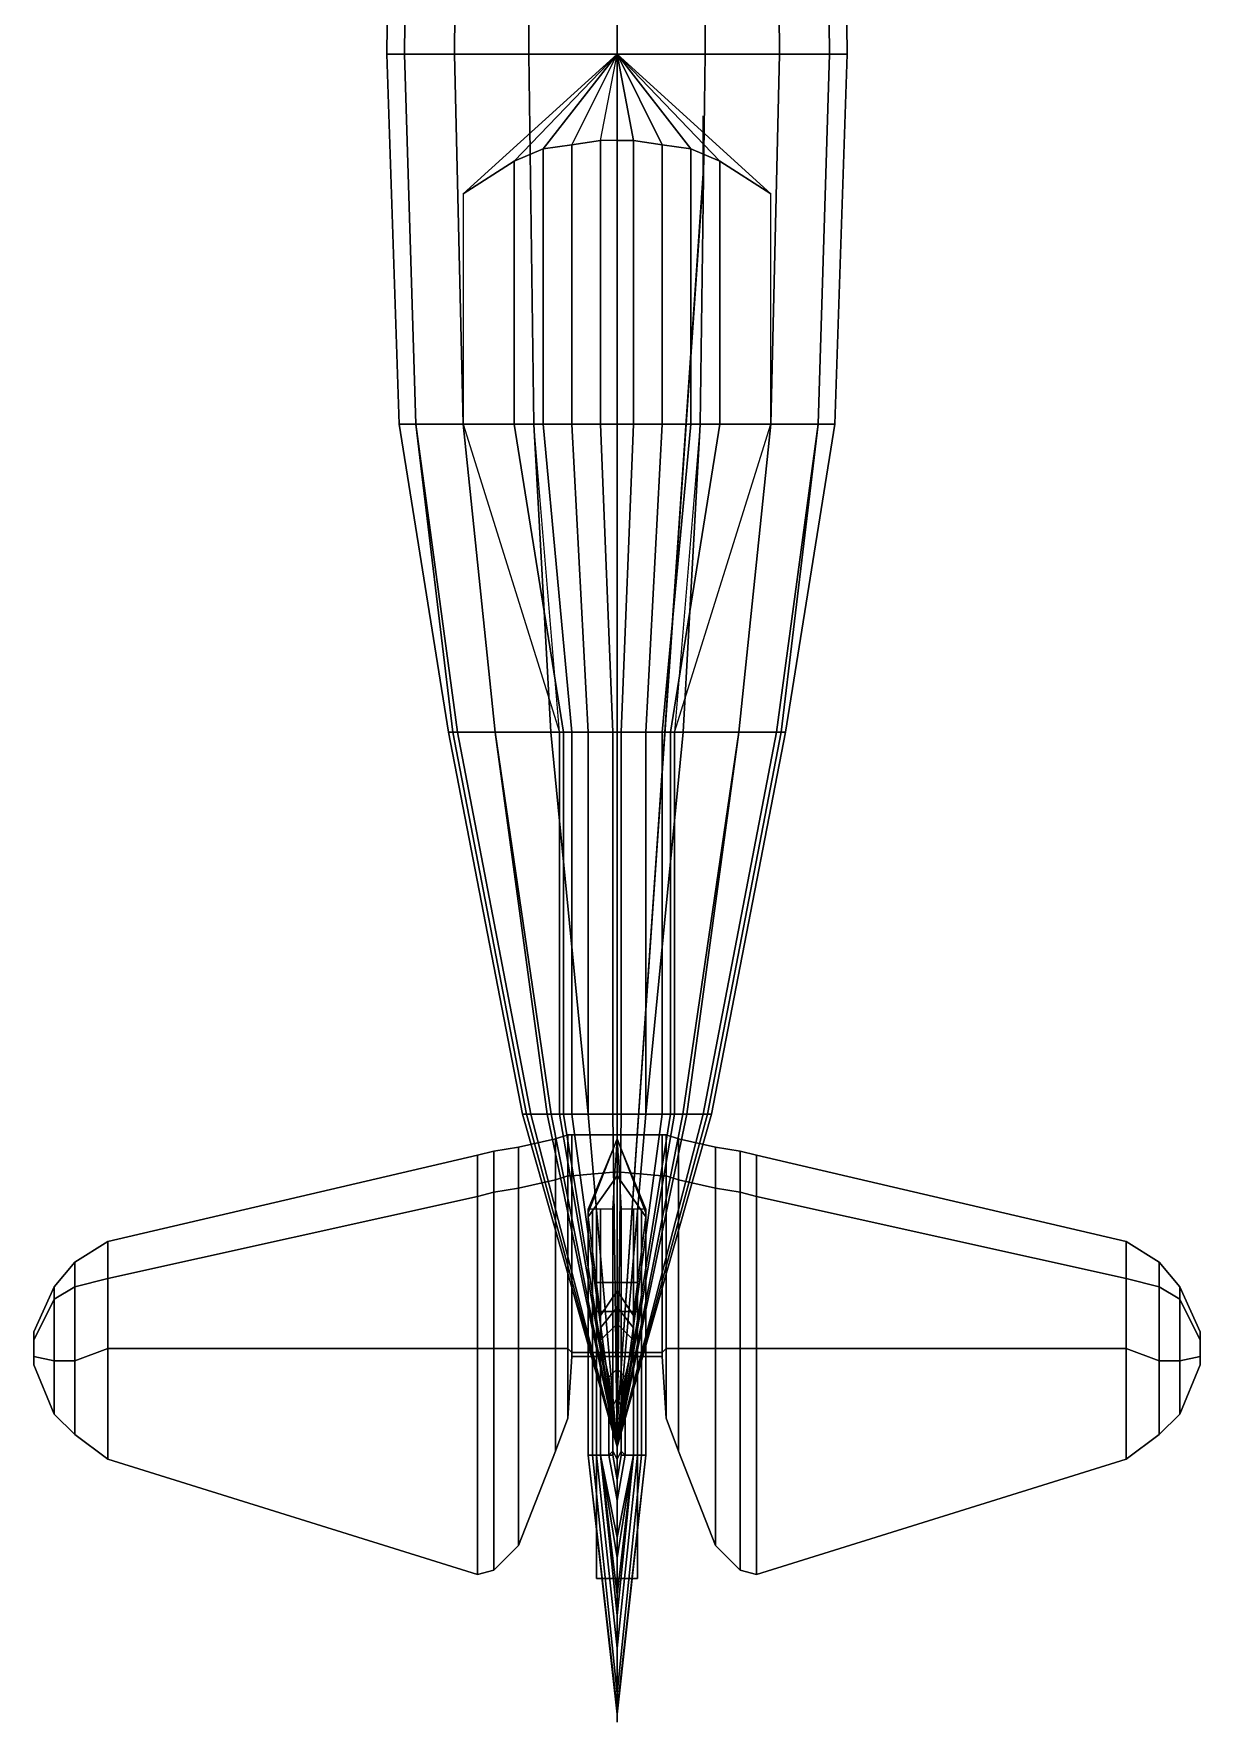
# Model space of a CAD drawing. Header units: millimetres. Extents: x -4.4 to 4.4, y -3.7 to 20.
# Drawn here: x -1.42 to 1.42, y -3.69 to 0.42 of the extents above; entities that cross this region are included whole.
import ezdxf

# ---------------------------------------------------------------- set-up
doc = ezdxf.new("R2010")
doc.units = ezdxf.units.MM
doc.layers.add('w1', color=5, linetype='Continuous')
doc.layers.add('wing2', color=5, linetype='Continuous')

msp = doc.modelspace()

# ---------------------------------------------------------------- linework, layer by layer
for points in [[(-0.4989, 2.13, 0.2066), (-0.54, 2.13), (-0.56, 0.37), (-0.5174, 0.37, 0.2143)], [(-0.54, 2.13), (-0.4989, 2.13, -0.2066), (-0.5174, 0.37, -0.2143), (-0.56, 0.37)], [(-0.3818, 2.13, 0.3818), (-0.4989, 2.13, 0.2066), (-0.5174, 0.37, 0.2143), (-0.396, 0.37, 0.396)], [(-0.4989, 2.13, -0.2066), (-0.3818, 2.13, -0.3818), (-0.396, 0.37, -0.396), (-0.5174, 0.37, -0.2143)], [(-0.2066, 2.13, 0.4989), (-0.3818, 2.13, 0.3818), (-0.396, 0.37, 0.396), (-0.2143, 0.37, 0.5174)], [(-0.3818, 2.13, -0.3818), (-0.2066, 2.13, -0.4989), (-0.2143, 0.37, -0.5174), (-0.396, 0.37, -0.396)], [(0, 2.13, 0.54), (-0.2066, 2.13, 0.4989), (-0.2143, 0.37, 0.5174), (0, 0.37, 0.56)], [(-0.2066, 2.13, -0.4989), (0, 2.13, -0.54), (0, 0.37, -0.56), (-0.2143, 0.37, -0.5174)], [(0.2066, 2.13, 0.4989), (0, 2.13, 0.54), (0, 0.37, 0.56), (0.2143, 0.37, 0.5174)], [(0, 2.13, -0.54), (0.2066, 2.13, -0.4989), (0.2143, 0.37, -0.5174), (0, 0.37, -0.56)], [(0.3818, 2.13, 0.3818), (0.2066, 2.13, 0.4989), (0.2143, 0.37, 0.5174), (0.396, 0.37, 0.396)], [(0.2066, 2.13, -0.4989), (0.3818, 2.13, -0.3818), (0.396, 0.37, -0.396), (0.2143, 0.37, -0.5174)], [(0.4989, 2.13, 0.2066), (0.3818, 2.13, 0.3818), (0.396, 0.37, 0.396), (0.5174, 0.37, 0.2143)], [(0.3818, 2.13, -0.3818), (0.4989, 2.13, -0.2066), (0.5174, 0.37, -0.2143), (0.396, 0.37, -0.396)], [(0.54, 2.13), (0.4989, 2.13, 0.2066), (0.5174, 0.37, 0.2143), (0.56, 0.37)], [(0.4989, 2.13, -0.2066), (0.54, 2.13), (0.56, 0.37), (0.5174, 0.37, -0.2143)], [(-0.53, -0.53, 0.1), (-0.4897, -0.53, 0.3028), (-0.5174, 0.37, 0.2143), (-0.56, 0.37)], [(-0.4897, -0.53, -0.1028), (-0.53, -0.53, 0.1), (-0.56, 0.37), (-0.5174, 0.37, -0.2143)], [(-0.4897, -0.53, 0.3028), (-0.3748, -0.53, 0.4748), (-0.396, 0.37, 0.396), (-0.5174, 0.37, 0.2143)], [(-0.3748, -0.53, -0.2748), (-0.4897, -0.53, -0.1028), (-0.5174, 0.37, -0.2143), (-0.396, 0.37, -0.396)], [(-0.3748, -0.53, 0.4748), (-0.2028, -0.53, 0.5897), (-0.2143, 0.37, 0.5174), (-0.396, 0.37, 0.396)], [(-0.2028, -0.53, -0.3897), (-0.3748, -0.53, -0.2748), (-0.396, 0.37, -0.396), (-0.2143, 0.37, -0.5174)], [(-0.2028, -0.53, 0.5897), (0, -0.53, 0.63), (0, 0.37, 0.56), (-0.2143, 0.37, 0.5174)], [(0, -0.53, -0.43), (-0.2028, -0.53, -0.3897), (-0.2143, 0.37, -0.5174), (0, 0.37, -0.56)], [(0, -0.53, 0.63), (0.2028, -0.53, 0.5897), (0.2143, 0.37, 0.5174), (0, 0.37, 0.56)], [(0.2028, -0.53, -0.3897), (0, -0.53, -0.43), (0, 0.37, -0.56), (0.2143, 0.37, -0.5174)], [(0.2028, -0.53, 0.5897), (0.3748, -0.53, 0.4748), (0.396, 0.37, 0.396), (0.2143, 0.37, 0.5174)], [(0.3748, -0.53, -0.2748), (0.2028, -0.53, -0.3897), (0.2143, 0.37, -0.5174), (0.396, 0.37, -0.396)], [(0.3748, -0.53, 0.4748), (0.4897, -0.53, 0.3028), (0.5174, 0.37, 0.2143), (0.396, 0.37, 0.396)], [(0.4897, -0.53, -0.1028), (0.3748, -0.53, -0.2748), (0.396, 0.37, -0.396), (0.5174, 0.37, -0.2143)], [(0.4897, -0.53, 0.3028), (0.53, -0.53, 0.1), (0.56, 0.37), (0.5174, 0.37, 0.2143)], [(0.53, -0.53, 0.1), (0.4897, -0.53, -0.1028), (0.5174, 0.37, -0.2143), (0.56, 0.37)], [(0.21, 0.22, 0.49), (0.21, 0.17, 0.49), (0.21, 0.07, 1.18), (0.21, 0.11, 1.18)], [(0.21, 0.11, 1.18), (0.21, 0.07, 1.18), (0.21, 0.17, 0.49), (0.21, 0.22, 0.49)], [(0, -2.97, 1.42), (0, -2.97, 1.43), (0.21, 0.07, 1.17), (0.21, 0.08, 1.15)], [(0.21, 0.08, 1.15), (0.21, 0.07, 1.17), (0, -2.97, 1.43), (0, -2.97, 1.42)], [(-0.41, -1.28, 0.16), (-0.388, -1.28, 0.2907), (-0.4897, -0.53, 0.3028), (-0.53, -0.53, 0.1)], [(-0.4, -1.28, -0.0307), (-0.41, -1.28, 0.16), (-0.53, -0.53, 0.1), (-0.4897, -0.53, -0.1028)], [(-0.388, -1.28, 0.2907), (-0.297, -1.28, 0.48), (-0.3748, -0.53, 0.4748), (-0.4897, -0.53, 0.3028)], [(-0.297, -1.28, -0.2), (-0.4, -1.28, -0.0307), (-0.4897, -0.53, -0.1028), (-0.3748, -0.53, -0.2748)], [(-0.297, -1.28, 0.48), (-0.14, -1.28, 0.63), (-0.2028, -0.53, 0.5897), (-0.3748, -0.53, 0.4748)], [(-0.1607, -1.28, -0.3), (-0.297, -1.28, -0.2), (-0.3748, -0.53, -0.2748), (-0.2028, -0.53, -0.3897)], [(0, -1.28, -0.33), (-0.1607, -1.28, -0.3), (-0.2028, -0.53, -0.3897), (0, -0.53, -0.43)], [(0, -0.53, -0.43), (0.2028, -0.53, -0.3897), (0.1607, -1.28, -0.3), (0, -1.28, -0.33)], [(0.3748, -0.53, 0.4748), (0.2028, -0.53, 0.5897), (0.14, -1.28, 0.63), (0.297, -1.28, 0.48)], [(0.2028, -0.53, -0.3897), (0.3748, -0.53, -0.2748), (0.297, -1.28, -0.2), (0.1607, -1.28, -0.3)], [(0.3748, -0.53, -0.2748), (0.4897, -0.53, -0.1028), (0.4, -1.28, -0.0307), (0.297, -1.28, -0.2)], [(0.4897, -0.53, 0.3028), (0.3748, -0.53, 0.4748), (0.297, -1.28, 0.48), (0.388, -1.28, 0.2907)], [(0.53, -0.53, 0.1), (0.4897, -0.53, 0.3028), (0.388, -1.28, 0.2907), (0.41, -1.28, 0.16)], [(0.4897, -0.53, -0.1028), (0.53, -0.53, 0.1), (0.41, -1.28, 0.16), (0.4, -1.28, -0.0307)], [(-0.23, -2.21, 0.01), (-0.21, -2.21, 0.12), (-0.388, -1.28, 0.2907), (-0.41, -1.28, 0.16)], [(-0.22, -2.21, -0.0507), (-0.23, -2.21, 0.01), (-0.41, -1.28, 0.16), (-0.4, -1.28, -0.0307)], [(-0.16, -2.21, -0.15), (-0.22, -2.21, -0.0507), (-0.4, -1.28, -0.0307), (-0.297, -1.28, -0.2)], [(-0.21, -2.21, 0.12), (-0.17, -2.21, 0.25), (-0.297, -1.28, 0.48), (-0.388, -1.28, 0.2907)], [(-0.07, -2.21, -0.2), (-0.16, -2.21, -0.15), (-0.297, -1.28, -0.2), (-0.1607, -1.28, -0.3)], [(-0.17, -2.21, 0.25), (-0.14, -2.21, 0.35), (-0.14, -1.28, 0.63), (-0.297, -1.28, 0.48)], [(0, -2.21, -0.21), (-0.07, -2.21, -0.2), (-0.1607, -1.28, -0.3), (0, -1.28, -0.33)], [(0, -1.28, -0.33), (0.1607, -1.28, -0.3), (0.07, -2.21, -0.2), (0, -2.21, -0.21)], [(0.1607, -1.28, -0.3), (0.297, -1.28, -0.2), (0.16, -2.21, -0.15), (0.07, -2.21, -0.2)], [(0.297, -1.28, 0.48), (0.14, -1.28, 0.63), (0.14, -2.21, 0.35), (0.17, -2.21, 0.25)], [(0.297, -1.28, -0.2), (0.4, -1.28, -0.0307), (0.22, -2.21, -0.0507), (0.16, -2.21, -0.15)], [(0.388, -1.28, 0.2907), (0.297, -1.28, 0.48), (0.17, -2.21, 0.25), (0.21, -2.21, 0.12)], [(0.41, -1.28, 0.16), (0.388, -1.28, 0.2907), (0.21, -2.21, 0.12), (0.23, -2.21, 0.01)], [(0.4, -1.28, -0.0307), (0.41, -1.28, 0.16), (0.23, -2.21, 0.01), (0.22, -2.21, -0.0507)], [(0, -3.02, 0.08), (0, -3.02, 0.12), (-0.21, -2.21, 0.12), (-0.23, -2.21, 0.01)], [(0, -3.02, 0.04), (0, -3.02, 0.08), (-0.23, -2.21, 0.01), (-0.22, -2.21, -0.0507)], [(0, -3.02, -0.02), (0, -3.02, 0.04), (-0.22, -2.21, -0.0507), (-0.16, -2.21, -0.15)], [(0, -3.02, 0.12), (0, -3.02, 0.18), (-0.17, -2.21, 0.25), (-0.21, -2.21, 0.12)], [(0, -3.02, 0.18), (0, -3.02, 0.26), (-0.14, -2.21, 0.35), (-0.17, -2.21, 0.25)], [(0, -3.02, -0.09), (0, -3.02, -0.02), (-0.16, -2.21, -0.15), (-0.07, -2.21, -0.2)], [(0, -3.02, -0.1), (0, -3.02, -0.09), (-0.07, -2.21, -0.2), (0, -2.21, -0.21)], [(0.21, -2.21, 0.12), (0.17, -2.21, 0.25), (0, -3.02, 0.18), (0, -3.02, 0.12)], [(0.16, -2.21, -0.15), (0.22, -2.21, -0.0507), (0, -3.02, 0.04), (0, -3.02, -0.02)], [(0, -2.21, -0.21), (0.07, -2.21, -0.2), (0, -3.02, -0.09), (0, -3.02, -0.1)], [(0.07, -2.21, -0.2), (0.16, -2.21, -0.15), (0, -3.02, -0.02), (0, -3.02, -0.09)], [(0.23, -2.21, 0.01), (0.21, -2.21, 0.12), (0, -3.02, 0.12), (0, -3.02, 0.08)], [(0.22, -2.21, -0.0507), (0.23, -2.21, 0.01), (0, -3.02, 0.08), (0, -3.02, 0.04)], [(0.17, -2.21, 0.25), (0.14, -2.21, 0.35), (0, -3.02, 0.26), (0, -3.02, 0.18)], [(0, -2.27, 0.48), (0, -2.27, 0.4), (-0.07, -2.44, 0.4), (-0.07, -2.45, 0.48)], [(0, -2.36, 0.5), (0, -2.27, 0.48), (-0.07, -2.45, 0.48), (-0.07, -2.46, 0.5)], [(0, -2.27, -0.12), (0, -3.1, -0.12), (-0.01, -3.04, -0.12), (-0.01, -2.44, -0.12)], [(0.01, -2.44, -0.12), (0.01, -3.04, -0.12), (0, -3.1, -0.12), (0, -2.27, -0.12)], [(0.07, -2.46, 0.5), (0.07, -2.45, 0.48), (0, -2.27, 0.48), (0, -2.36, 0.5)], [(0.07, -2.45, 0.48), (0.07, -2.44, 0.4), (0, -2.27, 0.4), (0, -2.27, 0.48)], [(0, -2.64, 1.15), (0, -2.36, 0.5), (-0.07, -2.46, 0.5), (-0.04, -2.7, 1.15)], [(0.04, -2.7, 1.15), (0.07, -2.46, 0.5), (0, -2.36, 0.5), (0, -2.64, 1.15)], [(-0.06, -2.44, 0.21), (-0.06, -3.04, 0.21), (-0.07, -3.04, 0.4), (-0.07, -2.44, 0.4)], [(-0.07, -2.44, 0.4), (-0.07, -3.04, 0.4), (-0.07, -3.04, 0.48), (-0.07, -2.45, 0.48)], [(-0.07, -2.45, 0.48), (-0.07, -3.04, 0.48), (-0.07, -3.04, 0.5), (-0.07, -2.46, 0.5)], [(-0.07, -2.46, 0.5), (-0.07, -3.04, 0.5), (-0.04, -3.04, 1.15), (-0.04, -2.7, 1.15)], [(-0.05, -2.44, 0.08), (-0.05, -3.04, 0.08), (-0.06, -3.04, 0.21), (-0.06, -2.44, 0.21)], [(-0.04, -2.44, 0.02), (-0.04, -3.04, 0.02), (-0.05, -3.04, 0.08), (-0.05, -2.44, 0.08)], [(-0.01, -2.44, -0.12), (-0.01, -3.04, -0.12), (-0.04, -3.04, 0.02), (-0.04, -2.44, 0.02)], [(0.04, -3.04, 0.02), (0.01, -3.04, -0.12), (0.01, -2.44, -0.12), (0.04, -2.44, 0.02)], [(0.05, -3.04, 0.08), (0.04, -3.04, 0.02), (0.04, -2.44, 0.02), (0.05, -2.44, 0.08)], [(0.04, -3.04, 1.15), (0.07, -3.04, 0.5), (0.07, -2.46, 0.5), (0.04, -2.7, 1.15)], [(0.06, -3.04, 0.21), (0.05, -3.04, 0.08), (0.05, -2.44, 0.08), (0.06, -2.44, 0.21)], [(0.07, -3.04, 0.4), (0.06, -3.04, 0.21), (0.06, -2.44, 0.21), (0.07, -2.44, 0.4)], [(0.07, -3.04, 0.48), (0.07, -3.04, 0.4), (0.07, -2.44, 0.4), (0.07, -2.45, 0.48)], [(0.07, -3.04, 0.5), (0.07, -3.04, 0.48), (0.07, -2.45, 0.48), (0.07, -2.46, 0.5)], [(-0.05, -2.62, -0.34), (-0.05, -2.69, -0.4), (0.05, -2.69, -0.4), (0.05, -2.62, -0.34)], [(0.05, -2.62, -0.34), (0.05, -2.69, -0.4), (-0.05, -2.69, -0.4), (-0.05, -2.62, -0.34)], [(0, -2.85, -0.36), (0, -2.9, -0.34), (0, -2.69, -0.14), (0, -2.63, -0.15)], [(0, -2.63, -0.15), (0, -2.69, -0.14), (0, -2.9, -0.34), (0, -2.85, -0.36)], [(0, -2.68, 1.24), (0, -2.64, 1.15), (-0.04, -2.7, 1.15), (-0.04, -2.73, 1.24)], [(0.04, -2.73, 1.24), (0.04, -2.7, 1.15), (0, -2.64, 1.15), (0, -2.68, 1.24)], [(0.05, -2.69, -0.4), (0.05, -3.34, -0.22), (-0.05, -3.34, -0.22), (-0.05, -2.69, -0.4)], [(-0.05, -2.69, -0.4), (-0.05, -3.34, -0.22), (0.05, -3.34, -0.22), (0.05, -2.69, -0.4)], [(0, -2.72, 1.29), (0, -2.68, 1.24), (-0.04, -2.73, 1.24), (-0.04, -2.76, 1.29)], [(-0.04, -2.7, 1.15), (-0.04, -3.04, 1.15), (-0.04, -3.04, 1.24), (-0.04, -2.73, 1.24)], [(0.04, -2.76, 1.29), (0.04, -2.73, 1.24), (0, -2.68, 1.24), (0, -2.72, 1.29)], [(0.04, -3.04, 1.24), (0.04, -3.04, 1.15), (0.04, -2.7, 1.15), (0.04, -2.73, 1.24)], [(0, -2.83, 1.36), (0, -2.72, 1.29), (-0.04, -2.76, 1.29), (-0.02, -2.85, 1.36)], [(-0.04, -2.73, 1.24), (-0.04, -3.04, 1.24), (-0.04, -3.04, 1.29), (-0.04, -2.76, 1.29)], [(0.02, -2.85, 1.36), (0.04, -2.76, 1.29), (0, -2.72, 1.29), (0, -2.83, 1.36)], [(0.04, -3.04, 1.29), (0.04, -3.04, 1.24), (0.04, -2.73, 1.24), (0.04, -2.76, 1.29)], [(-0.04, -2.76, 1.29), (-0.04, -3.04, 1.29), (-0.02, -3.04, 1.36), (-0.02, -2.85, 1.36)], [(0.02, -3.04, 1.36), (0.04, -3.04, 1.29), (0.04, -2.76, 1.29), (0.02, -2.85, 1.36)], [(0, -2.9, 1.39), (0, -2.83, 1.36), (-0.02, -2.85, 1.36), (-0.01, -2.92, 1.39)], [(0.01, -2.92, 1.39), (0.02, -2.85, 1.36), (0, -2.83, 1.36), (0, -2.9, 1.39)], [(-0.02, -2.85, 1.36), (-0.02, -3.04, 1.36), (-0.01, -3.03, 1.39), (-0.01, -2.92, 1.39)], [(0, -2.86, -0.12), (0, -2.9, -0.12), (0, -2.87, -0.33), (0, -2.85, -0.35)], [(0, -2.85, -0.35), (0, -2.87, -0.33), (0, -2.9, -0.12), (0, -2.86, -0.12)], [(0.01, -3.03, 1.39), (0.02, -3.04, 1.36), (0.02, -2.85, 1.36), (0.01, -2.92, 1.39)], [(-0.01, -2.92, 1.39), (-0.01, -3.03, 1.39), (0, -3.05, 1.39), (0, -2.9, 1.39)], [(0, -2.9, 1.39), (0, -3.05, 1.39), (0.01, -3.03, 1.39), (0.01, -2.92, 1.39)], [(0, -2.95, 1.39), (0, -2.99, 1.39), (0, -2.99, 1.44), (0, -2.95, 1.44)], [(0, -2.95, 1.44), (0, -2.99, 1.44), (0, -2.99, 1.39), (0, -2.95, 1.39)], [(-0.07, -3.04, 0.4), (-0.06, -3.04, 0.21), (0, -3.62, 0.21), (0, -3.67, 0.4)], [(-0.07, -3.04, 0.48), (-0.07, -3.04, 0.4), (0, -3.67, 0.4), (0, -3.67, 0.48)], [(-0.07, -3.04, 0.5), (-0.07, -3.04, 0.48), (0, -3.67, 0.48), (0, -3.66, 0.5)], [(-0.04, -3.04, 1.15), (-0.07, -3.04, 0.5), (0, -3.66, 0.5), (0, -3.38, 1.15)], [(-0.06, -3.04, 0.21), (-0.05, -3.04, 0.08), (0, -3.51, 0.08), (0, -3.62, 0.21)], [(-0.05, -3.04, 0.08), (-0.04, -3.04, 0.02), (0, -3.43, 0.02), (0, -3.51, 0.08)], [(-0.04, -3.04, 0.02), (-0.01, -3.04, -0.12), (0, -3.1, -0.12), (0, -3.43, 0.02)], [(-0.04, -3.04, 1.24), (-0.04, -3.04, 1.15), (0, -3.38, 1.15), (0, -3.29, 1.24)], [(-0.04, -3.04, 1.29), (-0.04, -3.04, 1.24), (0, -3.29, 1.24), (0, -3.24, 1.29)], [(-0.02, -3.04, 1.36), (-0.04, -3.04, 1.29), (0, -3.24, 1.29), (0, -3.15, 1.36)], [(-0.01, -3.03, 1.39), (-0.02, -3.04, 1.36), (0, -3.15, 1.36), (0, -3.05, 1.39)], [(0, -3.05, 1.39), (0, -3.15, 1.36), (0.02, -3.04, 1.36), (0.01, -3.03, 1.39)], [(0, -3.38, 1.15), (0, -3.66, 0.5), (0.07, -3.04, 0.5), (0.04, -3.04, 1.15)], [(0, -3.67, 0.4), (0, -3.62, 0.21), (0.06, -3.04, 0.21), (0.07, -3.04, 0.4)], [(0, -3.51, 0.08), (0, -3.43, 0.02), (0.04, -3.04, 0.02), (0.05, -3.04, 0.08)], [(0, -3.43, 0.02), (0, -3.1, -0.12), (0.01, -3.04, -0.12), (0.04, -3.04, 0.02)], [(0, -3.62, 0.21), (0, -3.51, 0.08), (0.05, -3.04, 0.08), (0.06, -3.04, 0.21)], [(0, -3.66, 0.5), (0, -3.67, 0.48), (0.07, -3.04, 0.48), (0.07, -3.04, 0.5)], [(0, -3.67, 0.48), (0, -3.67, 0.4), (0.07, -3.04, 0.4), (0.07, -3.04, 0.48)], [(0, -3.24, 1.29), (0, -3.29, 1.24), (0.04, -3.04, 1.24), (0.04, -3.04, 1.29)], [(0, -3.29, 1.24), (0, -3.38, 1.15), (0.04, -3.04, 1.15), (0.04, -3.04, 1.24)], [(0, -3.15, 1.36), (0, -3.24, 1.29), (0.04, -3.04, 1.29), (0.02, -3.04, 1.36)], [(0, -3.66, 0.49), (0, -3.69, 0.53), (0, -3.42, 1.15), (0, -3.38, 1.15)], [(0, -3.38, 1.15), (0, -3.42, 1.15), (0, -3.69, 0.53), (0, -3.66, 0.49)]]:
    msp.add_3dface(points)
at = {"color": 2}
for points in [[(-0.3748, 0.03, 0.41), (-0.25, 0.11, 0.65), (0, 0.37, 0.56)], [(-0.25, 0.11, 0.65), (-0.18, 0.14, 0.73), (0, 0.37, 0.56)], [(-0.18, 0.14, 0.73), (-0.11, 0.15, 0.77), (0, 0.37, 0.56)], [(-0.11, 0.15, 0.77), (-0.04, 0.16, 0.79), (0, 0.37, 0.56)], [(0, 0.37, 0.56), (0, 0.37, 0.56), (0.04, 0.16, 0.79), (0.11, 0.15, 0.77)], [(0, 0.37, 0.56), (0, 0.37, 0.56), (0.11, 0.15, 0.77), (0.18, 0.14, 0.73)], [(0, 0.37, 0.56), (0, 0.37, 0.56), (0.25, 0.11, 0.65), (0.3748, 0.03, 0.41)], [(0, 0.37, 0.56), (0, 0.37, 0.56), (0.18, 0.14, 0.73), (0.25, 0.11, 0.65)], [(0, 0.37, 0.56), (0, 0.37, 0.56), (0, 0.16, 0.79), (0.04, 0.16, 0.79)], [(-0.25, -0.53, 0.69), (-0.18, -0.53, 0.77), (-0.18, 0.14, 0.73), (-0.25, 0.11, 0.65)], [(-0.18, -0.53, 0.77), (-0.11, -0.53, 0.81), (-0.11, 0.15, 0.77), (-0.18, 0.14, 0.73)], [(-0.11, -0.53, 0.81), (-0.04, -0.53, 0.83), (-0.04, 0.16, 0.79), (-0.11, 0.15, 0.77)], [(-0.04, -0.53, 0.83), (0, -0.53, 0.83), (0, 0.16, 0.79), (-0.04, 0.16, 0.79)], [(0.04, 0.16, 0.79), (0, 0.16, 0.79), (0, -0.53, 0.83), (0.04, -0.53, 0.83)], [(0.11, 0.15, 0.77), (0.04, 0.16, 0.79), (0.04, -0.53, 0.83), (0.11, -0.53, 0.81)], [(0.18, 0.14, 0.73), (0.11, 0.15, 0.77), (0.11, -0.53, 0.81), (0.18, -0.53, 0.77)], [(0.25, 0.11, 0.65), (0.18, 0.14, 0.73), (0.18, -0.53, 0.77), (0.25, -0.53, 0.69)], [(-0.3748, -0.53, 0.4748), (-0.25, -0.53, 0.69), (-0.25, 0.11, 0.65), (-0.3748, 0.03, 0.41)], [(0.3748, 0.03, 0.41), (0.25, 0.11, 0.65), (0.25, -0.53, 0.69), (0.3748, -0.53, 0.4748)], [(-0.14, -1.28, 0.63), (-0.13, -1.28, 0.68), (-0.25, -0.53, 0.69), (-0.3748, -0.53, 0.4748)], [(-0.13, -1.28, 0.68), (-0.11, -1.28, 0.72), (-0.18, -0.53, 0.77), (-0.25, -0.53, 0.69)], [(-0.11, -1.28, 0.72), (-0.07, -1.28, 0.75), (-0.11, -0.53, 0.81), (-0.18, -0.53, 0.77)], [(-0.07, -1.28, 0.75), (-0.01, -1.28, 0.77), (-0.04, -0.53, 0.83), (-0.11, -0.53, 0.81)], [(-0.01, -1.28, 0.77), (0, -1.28, 0.77), (0, -0.53, 0.83), (-0.04, -0.53, 0.83)], [(0.04, -0.53, 0.83), (0, -0.53, 0.83), (0, -1.28, 0.77), (0.01, -1.28, 0.77)], [(0.11, -0.53, 0.81), (0.04, -0.53, 0.83), (0.01, -1.28, 0.77), (0.07, -1.28, 0.75)], [(0.18, -0.53, 0.77), (0.11, -0.53, 0.81), (0.07, -1.28, 0.75), (0.11, -1.28, 0.72)], [(0.25, -0.53, 0.69), (0.18, -0.53, 0.77), (0.11, -1.28, 0.72), (0.13, -1.28, 0.68)], [(0.3748, -0.53, 0.4748), (0.25, -0.53, 0.69), (0.13, -1.28, 0.68), (0.14, -1.28, 0.63)], [(-0.14, -2.21, 0.35), (-0.13, -2.21, 0.42), (-0.13, -1.28, 0.68), (-0.14, -1.28, 0.63)], [(-0.13, -2.21, 0.42), (-0.11, -2.21, 0.45), (-0.11, -1.28, 0.72), (-0.13, -1.28, 0.68)], [(-0.11, -2.21, 0.45), (-0.07, -2.21, 0.49), (-0.07, -1.28, 0.75), (-0.11, -1.28, 0.72)], [(-0.07, -2.21, 0.49), (-0.01, -2.21, 0.5), (-0.01, -1.28, 0.77), (-0.07, -1.28, 0.75)], [(-0.01, -2.21, 0.5), (0, -2.21, 0.5), (0, -1.28, 0.77), (-0.01, -1.28, 0.77)], [(0.01, -1.28, 0.77), (0, -1.28, 0.77), (0, -2.21, 0.5), (0.01, -2.21, 0.5)], [(0.07, -1.28, 0.75), (0.01, -1.28, 0.77), (0.01, -2.21, 0.5), (0.07, -2.21, 0.49)], [(0.11, -1.28, 0.72), (0.07, -1.28, 0.75), (0.07, -2.21, 0.49), (0.11, -2.21, 0.45)], [(0.13, -1.28, 0.68), (0.11, -1.28, 0.72), (0.11, -2.21, 0.45), (0.13, -2.21, 0.42)], [(0.14, -1.28, 0.63), (0.13, -1.28, 0.68), (0.13, -2.21, 0.42), (0.14, -2.21, 0.35)], [(0, -3.02, 0.26), (0, -3.02, 0.37), (-0.13, -2.21, 0.42), (-0.14, -2.21, 0.35)], [(0, -3.02, 0.37), (0, -3.02, 0.4), (-0.11, -2.21, 0.45), (-0.13, -2.21, 0.42)], [(0, -3.02, 0.4), (0, -3.02, 0.42), (-0.07, -2.21, 0.49), (-0.11, -2.21, 0.45)], [(0, -3.02, 0.42), (0, -3.02, 0.43), (-0.01, -2.21, 0.5), (-0.07, -2.21, 0.49)], [(0, -3.02, 0.43), (0, -3.02, 0.43), (0, -2.21, 0.5), (-0.01, -2.21, 0.5)], [(0.14, -2.21, 0.35), (0.13, -2.21, 0.42), (0, -3.02, 0.37), (0, -3.02, 0.26)], [(0.01, -2.21, 0.5), (0, -2.21, 0.5), (0, -3.02, 0.43)], [(0.07, -2.21, 0.49), (0.01, -2.21, 0.5), (0, -3.02, 0.43), (0, -3.02, 0.42)], [(0.13, -2.21, 0.42), (0.11, -2.21, 0.45), (0, -3.02, 0.4), (0, -3.02, 0.37)], [(0.11, -2.21, 0.45), (0.07, -2.21, 0.49), (0, -3.02, 0.42), (0, -3.02, 0.4)]]:
    msp.add_3dface(points, dxfattribs=at)
at = {"layer": 'w1'}
for points in [[(0.11, -2.26, 0.38), (0, -2.26, 0.38), (0, -2.35, 0.45), (0.11, -2.36, 0.45)], [(0.11, -2.36, 0.34), (0, -2.35, 0.34), (0, -2.26, 0.38), (0.11, -2.26, 0.38)], [(0.12, -2.26, 0.38), (0.11, -2.26, 0.38), (0.11, -2.36, 0.45), (0.12, -2.36, 0.45)], [(0.12, -2.36, 0.34), (0.11, -2.36, 0.34), (0.11, -2.26, 0.38), (0.12, -2.26, 0.38)], [(0.15, -2.27, 0.38), (0.12, -2.26, 0.38), (0.12, -2.36, 0.45), (0.15, -2.37, 0.45)], [(0.15, -2.37, 0.34), (0.12, -2.36, 0.34), (0.12, -2.26, 0.38), (0.15, -2.27, 0.38)], [(0.24, -2.29, 0.38), (0.15, -2.27, 0.38), (0.15, -2.37, 0.45), (0.24, -2.39, 0.45)], [(0.24, -2.39, 0.34), (0.15, -2.37, 0.34), (0.15, -2.27, 0.38), (0.24, -2.29, 0.38)], [(0.3, -2.3, 0.38), (0.24, -2.29, 0.38), (0.24, -2.39, 0.45), (0.3, -2.4, 0.45)], [(0.3, -2.4, 0.34), (0.24, -2.39, 0.34), (0.24, -2.29, 0.38), (0.3, -2.3, 0.38)], [(0.34, -2.31, 0.38), (0.3, -2.3, 0.38), (0.3, -2.4, 0.45), (0.34, -2.41, 0.45)], [(0.34, -2.41, 0.34), (0.3, -2.4, 0.34), (0.3, -2.3, 0.38), (0.34, -2.31, 0.38)], [(1.24, -2.52, 0.38), (0.34, -2.31, 0.38), (0.34, -2.41, 0.45), (1.24, -2.61, 0.42)], [(1.24, -2.61, 0.35), (0.34, -2.41, 0.34), (0.34, -2.31, 0.38), (1.24, -2.52, 0.38)], [(0, -2.35, 0.45), (0, -2.79, 0.45), (0.11, -2.79, 0.45), (0.11, -2.36, 0.45)], [(0.11, -2.79, 0.34), (0, -2.79, 0.34), (0, -2.35, 0.34), (0.11, -2.36, 0.34)], [(0.11, -2.36, 0.45), (0.11, -2.79, 0.45), (0.12, -2.78, 0.45), (0.12, -2.36, 0.45)], [(0.12, -2.78, 0.34), (0.11, -2.79, 0.34), (0.11, -2.36, 0.34), (0.12, -2.36, 0.34)], [(0.12, -2.36, 0.45), (0.12, -2.78, 0.45), (0.15, -2.78, 0.45), (0.15, -2.37, 0.45)], [(0.15, -2.78, 0.34), (0.12, -2.78, 0.34), (0.12, -2.36, 0.34), (0.15, -2.37, 0.34)], [(0.15, -2.37, 0.45), (0.15, -2.78, 0.45), (0.24, -2.78, 0.45), (0.24, -2.39, 0.45)], [(0.24, -2.78, 0.34), (0.15, -2.78, 0.34), (0.15, -2.37, 0.34), (0.24, -2.39, 0.34)], [(0.24, -2.39, 0.45), (0.24, -2.78, 0.45), (0.3, -2.78, 0.45), (0.3, -2.4, 0.45)], [(0.3, -2.78, 0.34), (0.24, -2.78, 0.34), (0.24, -2.39, 0.34), (0.3, -2.4, 0.34)], [(0.3, -2.4, 0.45), (0.3, -2.78, 0.45), (0.34, -2.78, 0.45), (0.34, -2.41, 0.45)], [(0.34, -2.78, 0.34), (0.3, -2.78, 0.34), (0.3, -2.4, 0.34), (0.34, -2.41, 0.34)], [(0.34, -2.41, 0.45), (0.34, -2.78, 0.45), (1.24, -2.78, 0.42), (1.24, -2.61, 0.42)], [(1.24, -2.78, 0.35), (0.34, -2.78, 0.34), (0.34, -2.41, 0.34), (1.24, -2.61, 0.35)], [(1.32, -2.57, 0.38), (1.24, -2.52, 0.38), (1.24, -2.61, 0.42), (1.32, -2.63, 0.42)], [(1.32, -2.63, 0.35), (1.24, -2.61, 0.35), (1.24, -2.52, 0.38), (1.32, -2.57, 0.38)], [(1.37, -2.63, 0.38), (1.32, -2.57, 0.38), (1.32, -2.63, 0.42), (1.37, -2.66, 0.41)], [(1.37, -2.66, 0.35), (1.32, -2.63, 0.35), (1.32, -2.57, 0.38), (1.37, -2.63, 0.38)], [(1.24, -2.61, 0.42), (1.24, -2.78, 0.42), (1.32, -2.81, 0.42), (1.32, -2.63, 0.42)], [(1.32, -2.81, 0.35), (1.24, -2.78, 0.35), (1.24, -2.61, 0.35), (1.32, -2.63, 0.35)], [(1.32, -2.63, 0.42), (1.32, -2.81, 0.42), (1.37, -2.81, 0.41), (1.37, -2.66, 0.41)], [(1.37, -2.81, 0.35), (1.32, -2.81, 0.35), (1.32, -2.63, 0.35), (1.37, -2.66, 0.35)], [(1.42, -2.74, 0.38), (1.37, -2.63, 0.38), (1.37, -2.66, 0.41), (1.42, -2.76, 0.4)], [(1.42, -2.76, 0.37), (1.37, -2.66, 0.35), (1.37, -2.63, 0.38), (1.42, -2.74, 0.38)], [(1.37, -2.66, 0.41), (1.37, -2.81, 0.41), (1.42, -2.8, 0.4), (1.42, -2.76, 0.4)], [(1.42, -2.8, 0.37), (1.37, -2.81, 0.35), (1.37, -2.66, 0.35), (1.42, -2.76, 0.37)], [(1.42, -2.76, 0.4), (1.42, -2.8, 0.4), (1.42, -2.82, 0.38), (1.42, -2.74, 0.38)], [(1.42, -2.74, 0.38), (1.42, -2.82, 0.38), (1.42, -2.8, 0.37), (1.42, -2.76, 0.37)], [(0.11, -2.79, 0.45), (0, -2.79, 0.45), (0, -2.8, 0.38), (0.11, -2.8, 0.38)], [(0.11, -2.8, 0.38), (0, -2.8, 0.38), (0, -2.79, 0.34), (0.11, -2.79, 0.34)], [(0.12, -2.78, 0.45), (0.11, -2.79, 0.45), (0.11, -2.8, 0.38), (0.12, -2.95, 0.38)], [(0.12, -2.95, 0.38), (0.11, -2.8, 0.38), (0.11, -2.79, 0.34), (0.12, -2.78, 0.34)], [(0.15, -2.78, 0.45), (0.12, -2.78, 0.45), (0.12, -2.95, 0.38), (0.15, -3.03, 0.38)], [(0.15, -3.03, 0.38), (0.12, -2.95, 0.38), (0.12, -2.78, 0.34), (0.15, -2.78, 0.34)], [(0.24, -2.78, 0.45), (0.15, -2.78, 0.45), (0.15, -3.03, 0.38), (0.24, -3.26, 0.38)], [(0.24, -3.26, 0.38), (0.15, -3.03, 0.38), (0.15, -2.78, 0.34), (0.24, -2.78, 0.34)], [(0.3, -2.78, 0.45), (0.24, -2.78, 0.45), (0.24, -3.26, 0.38), (0.3, -3.32, 0.38)], [(0.3, -3.32, 0.38), (0.24, -3.26, 0.38), (0.24, -2.78, 0.34), (0.3, -2.78, 0.34)], [(0.34, -2.78, 0.45), (0.3, -2.78, 0.45), (0.3, -3.32, 0.38), (0.34, -3.33, 0.38)], [(0.34, -3.33, 0.38), (0.3, -3.32, 0.38), (0.3, -2.78, 0.34), (0.34, -2.78, 0.34)], [(1.24, -2.78, 0.42), (0.34, -2.78, 0.45), (0.34, -3.33, 0.38), (1.24, -3.05, 0.38)], [(1.24, -3.05, 0.38), (0.34, -3.33, 0.38), (0.34, -2.78, 0.34), (1.24, -2.78, 0.35)], [(1.32, -2.81, 0.42), (1.24, -2.78, 0.42), (1.24, -3.05, 0.38), (1.32, -2.99, 0.38)], [(1.32, -2.99, 0.38), (1.24, -3.05, 0.38), (1.24, -2.78, 0.35), (1.32, -2.81, 0.35)], [(1.37, -2.81, 0.41), (1.32, -2.81, 0.42), (1.32, -2.99, 0.38), (1.37, -2.94, 0.38)], [(1.37, -2.94, 0.38), (1.32, -2.99, 0.38), (1.32, -2.81, 0.35), (1.37, -2.81, 0.35)], [(1.42, -2.8, 0.4), (1.37, -2.81, 0.41), (1.37, -2.94, 0.38), (1.42, -2.82, 0.38)], [(1.42, -2.82, 0.38), (1.37, -2.94, 0.38), (1.37, -2.81, 0.35), (1.42, -2.8, 0.37)]]:
    msp.add_3dface(points, dxfattribs=at)
at = {"layer": 'wing2'}
for points in [[(-0.15, -2.27, 0.38), (-0.12, -2.26, 0.38), (-0.12, -2.36, 0.45), (-0.15, -2.37, 0.45)], [(-0.15, -2.37, 0.34), (-0.12, -2.36, 0.34), (-0.12, -2.26, 0.38), (-0.15, -2.27, 0.38)], [(-0.12, -2.26, 0.38), (-0.11, -2.26, 0.38), (-0.11, -2.36, 0.45), (-0.12, -2.36, 0.45)], [(-0.12, -2.36, 0.34), (-0.11, -2.36, 0.34), (-0.11, -2.26, 0.38), (-0.12, -2.26, 0.38)], [(-0.11, -2.26, 0.38), (0, -2.26, 0.38), (0, -2.35, 0.45), (-0.11, -2.36, 0.45)], [(-0.11, -2.36, 0.34), (0, -2.35, 0.34), (0, -2.26, 0.38), (-0.11, -2.26, 0.38)], [(-0.34, -2.31, 0.38), (-0.3, -2.3, 0.38), (-0.3, -2.4, 0.45), (-0.34, -2.41, 0.45)], [(-0.34, -2.41, 0.34), (-0.3, -2.4, 0.34), (-0.3, -2.3, 0.38), (-0.34, -2.31, 0.38)], [(-0.3, -2.3, 0.38), (-0.24, -2.29, 0.38), (-0.24, -2.39, 0.45), (-0.3, -2.4, 0.45)], [(-0.3, -2.4, 0.34), (-0.24, -2.39, 0.34), (-0.24, -2.29, 0.38), (-0.3, -2.3, 0.38)], [(-0.24, -2.29, 0.38), (-0.15, -2.27, 0.38), (-0.15, -2.37, 0.45), (-0.24, -2.39, 0.45)], [(-0.24, -2.39, 0.34), (-0.15, -2.37, 0.34), (-0.15, -2.27, 0.38), (-0.24, -2.29, 0.38)], [(-1.24, -2.52, 0.38), (-0.34, -2.31, 0.38), (-0.34, -2.41, 0.45), (-1.24, -2.61, 0.42)], [(-1.24, -2.61, 0.35), (-0.34, -2.41, 0.34), (-0.34, -2.31, 0.38), (-1.24, -2.52, 0.38)], [(-0.24, -2.78, 0.34), (-0.15, -2.78, 0.34), (-0.15, -2.37, 0.34), (-0.24, -2.39, 0.34)], [(-0.15, -2.37, 0.45), (-0.15, -2.78, 0.45), (-0.24, -2.78, 0.45), (-0.24, -2.39, 0.45)], [(-0.15, -2.78, 0.34), (-0.12, -2.78, 0.34), (-0.12, -2.36, 0.34), (-0.15, -2.37, 0.34)], [(-0.12, -2.36, 0.45), (-0.12, -2.78, 0.45), (-0.15, -2.78, 0.45), (-0.15, -2.37, 0.45)], [(-0.12, -2.78, 0.34), (-0.11, -2.79, 0.34), (-0.11, -2.36, 0.34), (-0.12, -2.36, 0.34)], [(-0.11, -2.36, 0.45), (-0.11, -2.79, 0.45), (-0.12, -2.78, 0.45), (-0.12, -2.36, 0.45)], [(-0.11, -2.79, 0.34), (0, -2.79, 0.34), (0, -2.35, 0.34), (-0.11, -2.36, 0.34)], [(0, -2.35, 0.45), (0, -2.79, 0.45), (-0.11, -2.79, 0.45), (-0.11, -2.36, 0.45)], [(-0.34, -2.41, 0.45), (-0.34, -2.78, 0.45), (-1.24, -2.78, 0.42), (-1.24, -2.61, 0.42)], [(-1.24, -2.78, 0.35), (-0.34, -2.78, 0.34), (-0.34, -2.41, 0.34), (-1.24, -2.61, 0.35)], [(-0.34, -2.78, 0.34), (-0.3, -2.78, 0.34), (-0.3, -2.4, 0.34), (-0.34, -2.41, 0.34)], [(-0.3, -2.4, 0.45), (-0.3, -2.78, 0.45), (-0.34, -2.78, 0.45), (-0.34, -2.41, 0.45)], [(-0.3, -2.78, 0.34), (-0.24, -2.78, 0.34), (-0.24, -2.39, 0.34), (-0.3, -2.4, 0.34)], [(-0.24, -2.39, 0.45), (-0.24, -2.78, 0.45), (-0.3, -2.78, 0.45), (-0.3, -2.4, 0.45)], [(-1.32, -2.63, 0.35), (-1.24, -2.61, 0.35), (-1.24, -2.52, 0.38), (-1.32, -2.57, 0.38)], [(-1.32, -2.57, 0.38), (-1.24, -2.52, 0.38), (-1.24, -2.61, 0.42), (-1.32, -2.63, 0.42)], [(-1.37, -2.66, 0.35), (-1.32, -2.63, 0.35), (-1.32, -2.57, 0.38), (-1.37, -2.63, 0.38)], [(-1.37, -2.63, 0.38), (-1.32, -2.57, 0.38), (-1.32, -2.63, 0.42), (-1.37, -2.66, 0.41)], [(-1.42, -2.76, 0.37), (-1.37, -2.66, 0.35), (-1.37, -2.63, 0.38), (-1.42, -2.74, 0.38)], [(-1.42, -2.74, 0.38), (-1.37, -2.63, 0.38), (-1.37, -2.66, 0.41), (-1.42, -2.76, 0.4)], [(-1.32, -2.63, 0.42), (-1.32, -2.81, 0.42), (-1.37, -2.81, 0.41), (-1.37, -2.66, 0.41)], [(-1.37, -2.81, 0.35), (-1.32, -2.81, 0.35), (-1.32, -2.63, 0.35), (-1.37, -2.66, 0.35)], [(-1.24, -2.61, 0.42), (-1.24, -2.78, 0.42), (-1.32, -2.81, 0.42), (-1.32, -2.63, 0.42)], [(-1.32, -2.81, 0.35), (-1.24, -2.78, 0.35), (-1.24, -2.61, 0.35), (-1.32, -2.63, 0.35)], [(-1.42, -2.8, 0.37), (-1.37, -2.81, 0.35), (-1.37, -2.66, 0.35), (-1.42, -2.76, 0.37)], [(-1.37, -2.66, 0.41), (-1.37, -2.81, 0.41), (-1.42, -2.8, 0.4), (-1.42, -2.76, 0.4)], [(-1.42, -2.74, 0.38), (-1.42, -2.82, 0.38), (-1.42, -2.8, 0.37), (-1.42, -2.76, 0.37)], [(-1.42, -2.76, 0.4), (-1.42, -2.8, 0.4), (-1.42, -2.82, 0.38), (-1.42, -2.74, 0.38)], [(-1.32, -2.99, 0.38), (-1.24, -3.05, 0.38), (-1.24, -2.78, 0.35), (-1.32, -2.81, 0.35)], [(-1.32, -2.81, 0.42), (-1.24, -2.78, 0.42), (-1.24, -3.05, 0.38), (-1.32, -2.99, 0.38)], [(-1.24, -2.78, 0.42), (-0.34, -2.78, 0.45), (-0.34, -3.33, 0.38), (-1.24, -3.05, 0.38)], [(-1.24, -3.05, 0.38), (-0.34, -3.33, 0.38), (-0.34, -2.78, 0.34), (-1.24, -2.78, 0.35)], [(-0.34, -2.78, 0.45), (-0.3, -2.78, 0.45), (-0.3, -3.32, 0.38), (-0.34, -3.33, 0.38)], [(-0.34, -3.33, 0.38), (-0.3, -3.32, 0.38), (-0.3, -2.78, 0.34), (-0.34, -2.78, 0.34)], [(-0.3, -2.78, 0.45), (-0.24, -2.78, 0.45), (-0.24, -3.26, 0.38), (-0.3, -3.32, 0.38)], [(-0.3, -3.32, 0.38), (-0.24, -3.26, 0.38), (-0.24, -2.78, 0.34), (-0.3, -2.78, 0.34)], [(-0.24, -2.78, 0.45), (-0.15, -2.78, 0.45), (-0.15, -3.03, 0.38), (-0.24, -3.26, 0.38)], [(-0.24, -3.26, 0.38), (-0.15, -3.03, 0.38), (-0.15, -2.78, 0.34), (-0.24, -2.78, 0.34)], [(-0.15, -2.78, 0.45), (-0.12, -2.78, 0.45), (-0.12, -2.95, 0.38), (-0.15, -3.03, 0.38)], [(-0.15, -3.03, 0.38), (-0.12, -2.95, 0.38), (-0.12, -2.78, 0.34), (-0.15, -2.78, 0.34)], [(-0.12, -2.78, 0.45), (-0.11, -2.79, 0.45), (-0.11, -2.8, 0.38), (-0.12, -2.95, 0.38)], [(-0.12, -2.95, 0.38), (-0.11, -2.8, 0.38), (-0.11, -2.79, 0.34), (-0.12, -2.78, 0.34)], [(-0.11, -2.79, 0.45), (0, -2.79, 0.45), (0, -2.8, 0.38), (-0.11, -2.8, 0.38)], [(-0.11, -2.8, 0.38), (0, -2.8, 0.38), (0, -2.79, 0.34), (-0.11, -2.79, 0.34)], [(-1.42, -2.82, 0.38), (-1.37, -2.94, 0.38), (-1.37, -2.81, 0.35), (-1.42, -2.8, 0.37)], [(-1.42, -2.8, 0.4), (-1.37, -2.81, 0.41), (-1.37, -2.94, 0.38), (-1.42, -2.82, 0.38)], [(-1.37, -2.94, 0.38), (-1.32, -2.99, 0.38), (-1.32, -2.81, 0.35), (-1.37, -2.81, 0.35)], [(-1.37, -2.81, 0.41), (-1.32, -2.81, 0.42), (-1.32, -2.99, 0.38), (-1.37, -2.94, 0.38)]]:
    msp.add_3dface(points, dxfattribs=at)

doc.saveas('drawing.dxf')
